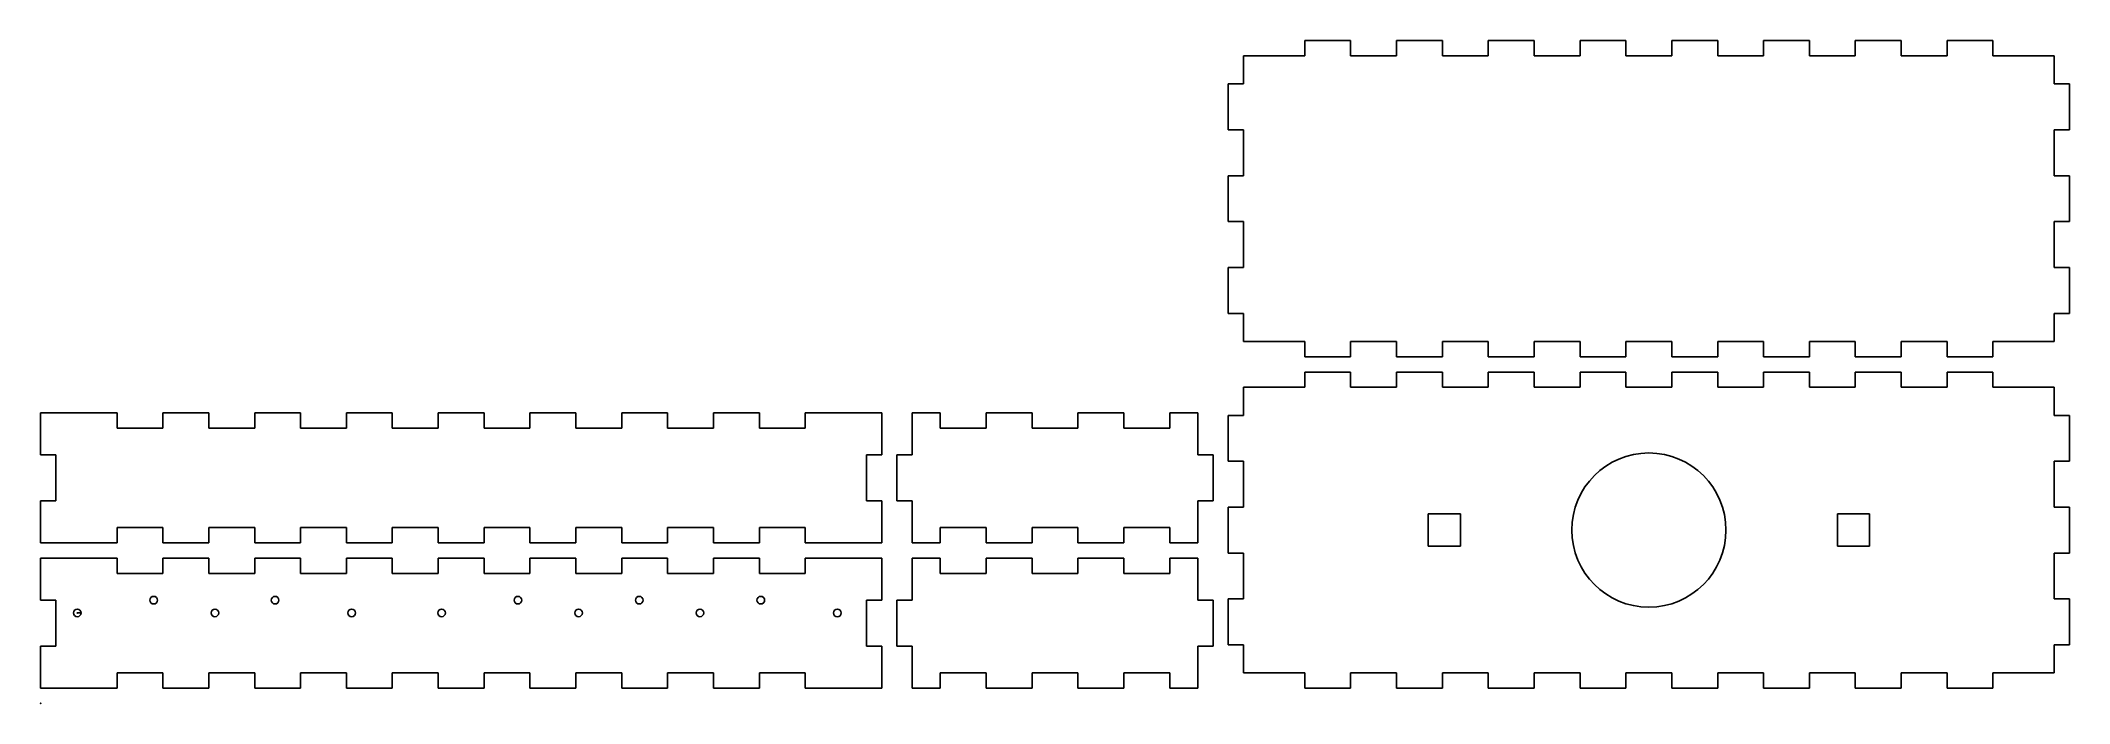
# Model space of a CAD drawing. Header units: centimetres. Extents: x 0 to 39.8, y 0 to 13.
import ezdxf

# ---------------------------------------------------------------- set-up
doc = ezdxf.new("R2010")
doc.units = ezdxf.units.CM
doc.header["$MEASUREMENT"] = 0
doc.layers.add('Box_LaserCut v9_box (1)', color=7, linetype='Continuous')
doc.layers.add('Box_LaserCut v9_Sketch1', color=7, linetype='Continuous')

msp = doc.modelspace()

# ---------------------------------------------------------------- linework, layer by layer
at = {"layer": 'Box_LaserCut v9_box (1)'}
for p, q in [((24.8, 13), (24.8, 12.7)), ((25.7, 13), (24.8, 13)), ((25.7, 12.7), (25.7, 13)), ((27.5, 13), (26.6, 13)), ((26.6, 13), (26.6, 12.7)), ((27.5, 12.7), (27.5, 13)), ((29.3, 13), (28.4, 13)), ((28.4, 13), (28.4, 12.7)), ((29.3, 12.7), (29.3, 13)), ((30.2, 13), (30.2, 12.7)), ((31.1, 13), (30.2, 13)), ((31.1, 12.7), (31.1, 13)), ((32.9, 13), (32, 13)), ((32, 13), (32, 12.7)), ((32.9, 12.7), (32.9, 13)), ((33.8, 13), (33.8, 12.7)), ((34.7, 13), (33.8, 13)), ((34.7, 12.7), (34.7, 13)), ((36.5, 13), (35.6, 13)), ((35.6, 13), (35.6, 12.7)), ((36.5, 12.7), (36.5, 13)), ((37.4, 13), (37.4, 12.7)), ((38.3, 13), (37.4, 13)), ((38.3, 12.7), (38.3, 13)), ((23.9, 12.7), (23.6, 12.7)), ((23.6, 12.7), (23.6, 12.15)), ((24.8, 12.7), (23.9, 12.7)), ((26.6, 12.7), (25.7, 12.7)), ((28.4, 12.7), (27.5, 12.7)), ((30.2, 12.7), (29.3, 12.7)), ((32, 12.7), (31.1, 12.7)), ((33.8, 12.7), (32.9, 12.7)), ((35.6, 12.7), (34.7, 12.7)), ((37.4, 12.7), (36.5, 12.7)), ((39.5, 12.7), (38.3, 12.7)), ((39.5, 12.15), (39.5, 12.7)), ((23.3, 12.15), (23.3, 11.25)), ((23.6, 12.15), (23.3, 12.15)), ((39.8, 12.15), (39.5, 12.15)), ((39.8, 11.25), (39.8, 12.15)), ((23.3, 11.25), (23.6, 11.25)), ((23.6, 11.25), (23.6, 10.35)), ((39.5, 10.35), (39.5, 11.25)), ((39.5, 11.25), (39.8, 11.25)), ((23.3, 10.35), (23.3, 9.45)), ((23.6, 10.35), (23.3, 10.35)), ((39.8, 10.35), (39.5, 10.35)), ((39.8, 9.45), (39.8, 10.35)), ((23.3, 9.45), (23.6, 9.45)), ((23.6, 9.45), (23.6, 8.55)), ((39.5, 9.45), (39.8, 9.45)), ((39.5, 8.55), (39.5, 9.45)), ((23.6, 8.55), (23.3, 8.55)), ((23.3, 8.55), (23.3, 7.65)), ((39.8, 8.55), (39.5, 8.55)), ((39.8, 7.65), (39.8, 8.55)), ((23.3, 7.65), (23.6, 7.65)), ((23.6, 7.65), (23.6, 7.1)), ((39.5, 7.1), (39.5, 7.65)), ((39.5, 7.65), (39.8, 7.65)), ((23.6, 7.1), (24.8, 7.1)), ((24.8, 7.1), (24.8, 6.8)), ((24.8, 6.8), (25.7, 6.8)), ((25.7, 6.8), (25.7, 7.1)), ((25.7, 7.1), (26.6, 7.1)), ((26.6, 7.1), (26.6, 6.8)), ((26.6, 6.8), (27.5, 6.8)), ((27.5, 6.8), (27.5, 7.1)), ((27.5, 7.1), (28.4, 7.1)), ((28.4, 7.1), (28.4, 6.8)), ((28.4, 6.8), (29.3, 6.8)), ((29.3, 6.8), (29.3, 7.1)), ((29.3, 7.1), (30.2, 7.1)), ((30.2, 7.1), (30.2, 6.8)), ((30.2, 6.8), (31.1, 6.8)), ((31.1, 7.1), (32, 7.1)), ((31.1, 6.8), (31.1, 7.1)), ((32, 7.1), (32, 6.8)), ((32, 6.8), (32.9, 6.8)), ((32.9, 6.8), (32.9, 7.1)), ((32.9, 7.1), (33.8, 7.1)), ((33.8, 7.1), (33.8, 6.8)), ((33.8, 6.8), (34.7, 6.8)), ((34.7, 6.8), (34.7, 7.1)), ((34.7, 7.1), (35.6, 7.1)), ((35.6, 7.1), (35.6, 6.8)), ((35.6, 6.8), (36.5, 6.8)), ((36.5, 6.8), (36.5, 7.1)), ((36.5, 7.1), (37.4, 7.1)), ((37.4, 7.1), (37.4, 6.8)), ((37.4, 6.8), (38.3, 6.8)), ((38.3, 6.8), (38.3, 7.1)), ((38.3, 7.1), (39.2, 7.1)), ((39.2, 7.1), (39.5, 7.1)), ((24.8, 6.5), (24.8, 6.2)), ((25.7, 6.5), (24.8, 6.5)), ((25.7, 6.2), (25.7, 6.5)), ((26.6, 6.5), (26.6, 6.2)), ((27.5, 6.5), (26.6, 6.5)), ((27.5, 6.2), (27.5, 6.5)), ((28.4, 6.5), (28.4, 6.2)), ((29.3, 6.5), (28.4, 6.5)), ((29.3, 6.2), (29.3, 6.5)), ((30.2, 6.5), (30.2, 6.2)), ((31.1, 6.5), (30.2, 6.5)), ((31.1, 6.2), (31.1, 6.5)), ((32.9, 6.5), (32, 6.5)), ((32, 6.5), (32, 6.2)), ((32.9, 6.2), (32.9, 6.5)), ((33.8, 6.5), (33.8, 6.2)), ((34.7, 6.5), (33.8, 6.5)), ((34.7, 6.2), (34.7, 6.5)), ((36.5, 6.5), (35.6, 6.5)), ((35.6, 6.5), (35.6, 6.2)), ((36.5, 6.2), (36.5, 6.5)), ((37.4, 6.5), (37.4, 6.2)), ((38.3, 6.5), (37.4, 6.5)), ((38.3, 6.2), (38.3, 6.5)), ((23.6, 6.2), (23.6, 5.65)), ((23.9, 6.2), (23.6, 6.2)), ((24.8, 6.2), (23.9, 6.2)), ((26.6, 6.2), (25.7, 6.2)), ((28.4, 6.2), (27.5, 6.2)), ((30.2, 6.2), (29.3, 6.2)), ((32, 6.2), (31.1, 6.2)), ((33.8, 6.2), (32.9, 6.2)), ((35.6, 6.2), (34.7, 6.2)), ((37.4, 6.2), (36.5, 6.2)), ((39.5, 6.2), (38.3, 6.2)), ((39.5, 5.65), (39.5, 6.2)), ((0, 5.7), (0, 4.875)), ((0.6, 5.7), (0, 5.7)), ((1.5, 5.7), (0.6, 5.7)), ((1.5, 5.4), (1.5, 5.7)), ((2.4, 5.7), (2.4, 5.4)), ((3.3, 5.7), (2.4, 5.7)), ((3.3, 5.4), (3.3, 5.7)), ((4.2, 5.7), (4.2, 5.4)), ((5.1, 5.7), (4.2, 5.7)), ((5.1, 5.4), (5.1, 5.7)), ((6, 5.7), (6, 5.4)), ((6.9, 5.7), (6, 5.7)), ((6.9, 5.4), (6.9, 5.7)), ((8.7, 5.7), (7.8, 5.7)), ((7.8, 5.7), (7.8, 5.4)), ((8.7, 5.4), (8.7, 5.7)), ((10.5, 5.7), (9.6, 5.7)), ((9.6, 5.7), (9.6, 5.4)), ((10.5, 5.4), (10.5, 5.7)), ((12.3, 5.7), (11.4, 5.7)), ((11.4, 5.7), (11.4, 5.4)), ((12.3, 5.4), (12.3, 5.7)), ((13.2, 5.7), (13.2, 5.4)), ((14.1, 5.7), (13.2, 5.7)), ((14.1, 5.4), (14.1, 5.7)), ((15, 5.7), (15, 5.4)), ((16.5, 5.7), (15, 5.7)), ((16.5, 4.875), (16.5, 5.7)), ((17.1, 5.7), (17.1, 4.875)), ((17.65, 5.7), (17.1, 5.7)), ((17.65, 5.4), (17.65, 5.7)), ((19.45, 5.7), (18.55, 5.7)), ((18.55, 5.7), (18.55, 5.4)), ((19.45, 5.4), (19.45, 5.7)), ((20.35, 5.7), (20.35, 5.4)), ((21.25, 5.7), (20.35, 5.7)), ((21.25, 5.4), (21.25, 5.7)), ((22.7, 5.7), (22.15, 5.7)), ((22.15, 5.7), (22.15, 5.4)), ((22.7, 4.875), (22.7, 5.7)), ((23.3, 5.65), (23.3, 4.75)), ((23.6, 5.65), (23.3, 5.65)), ((39.8, 5.65), (39.5, 5.65)), ((39.8, 4.75), (39.8, 5.65)), ((2.4, 5.4), (1.5, 5.4)), ((4.2, 5.4), (3.3, 5.4)), ((6, 5.4), (5.1, 5.4)), ((7.8, 5.4), (6.9, 5.4)), ((9.6, 5.4), (8.7, 5.4)), ((11.4, 5.4), (10.5, 5.4)), ((13.2, 5.4), (12.3, 5.4)), ((15, 5.4), (14.1, 5.4)), ((18.55, 5.4), (17.65, 5.4)), ((20.35, 5.4), (19.45, 5.4)), ((22.15, 5.4), (21.25, 5.4)), ((0, 4.875), (0.3, 4.875)), ((0.3, 4.875), (0.3, 3.975)), ((16.2, 3.975), (16.2, 4.875)), ((16.2, 4.875), (16.5, 4.875)), ((16.8, 4.875), (16.8, 3.975)), ((17.1, 4.875), (16.8, 4.875)), ((23, 4.875), (22.7, 4.875)), ((23, 3.975), (23, 4.875)), ((23.3, 4.75), (23.6, 4.75)), ((23.6, 4.75), (23.6, 3.85)), ((39.5, 4.75), (39.8, 4.75)), ((39.5, 3.85), (39.5, 4.75)), ((0, 3.975), (0, 3.15)), ((0.3, 3.975), (0, 3.975)), ((16.5, 3.975), (16.2, 3.975)), ((16.5, 3.15), (16.5, 3.975)), ((16.8, 3.975), (17.1, 3.975)), ((17.1, 3.975), (17.1, 3.15)), ((22.7, 3.15), (22.7, 3.975)), ((22.7, 3.975), (23, 3.975)), ((23.3, 3.85), (23.3, 2.95)), ((23.6, 3.85), (23.3, 3.85)), ((27.852, 3.715), (27.223, 3.715)), ((27.223, 3.715), (27.223, 3.085)), ((27.852, 3.085), (27.852, 3.715)), ((35.877, 3.715), (35.248, 3.715)), ((35.248, 3.715), (35.248, 3.085)), ((35.877, 3.085), (35.877, 3.715)), ((39.8, 3.85), (39.5, 3.85)), ((39.8, 2.95), (39.8, 3.85)), ((1.5, 3.15), (1.5, 3.45)), ((1.5, 3.45), (2.4, 3.45)), ((2.4, 3.45), (2.4, 3.15)), ((3.3, 3.15), (3.3, 3.45)), ((3.3, 3.45), (4.2, 3.45)), ((4.2, 3.45), (4.2, 3.15)), ((5.1, 3.15), (5.1, 3.45)), ((5.1, 3.45), (6, 3.45)), ((6, 3.45), (6, 3.15)), ((6.9, 3.15), (6.9, 3.45)), ((6.9, 3.45), (7.8, 3.45)), ((7.8, 3.45), (7.8, 3.15)), ((8.7, 3.45), (9.6, 3.45)), ((8.7, 3.15), (8.7, 3.45)), ((9.6, 3.45), (9.6, 3.15)), ((10.5, 3.45), (11.4, 3.45)), ((10.5, 3.15), (10.5, 3.45)), ((11.4, 3.45), (11.4, 3.15)), ((12.3, 3.45), (13.2, 3.45)), ((12.3, 3.15), (12.3, 3.45)), ((13.2, 3.45), (13.2, 3.15)), ((14.1, 3.45), (15, 3.45)), ((14.1, 3.15), (14.1, 3.45)), ((15, 3.45), (15, 3.15)), ((17.65, 3.45), (18.55, 3.45)), ((17.65, 3.15), (17.65, 3.45)), ((18.55, 3.45), (18.55, 3.15)), ((19.45, 3.45), (20.35, 3.45)), ((19.45, 3.15), (19.45, 3.45)), ((20.35, 3.45), (20.35, 3.15)), ((21.25, 3.45), (22.15, 3.45)), ((21.25, 3.15), (21.25, 3.45)), ((22.15, 3.45), (22.15, 3.15)), ((0, 3.15), (1.5, 3.15)), ((0, 2.85), (0, 2.025)), ((0.6, 2.85), (0, 2.85)), ((1.5, 2.85), (0.6, 2.85)), ((1.5, 2.55), (1.5, 2.85)), ((2.4, 3.15), (3.3, 3.15)), ((2.4, 2.85), (2.4, 2.55)), ((3.3, 2.85), (2.4, 2.85)), ((3.3, 2.55), (3.3, 2.85)), ((4.2, 3.15), (5.1, 3.15)), ((5.1, 2.85), (4.2, 2.85)), ((4.2, 2.85), (4.2, 2.55)), ((5.1, 2.55), (5.1, 2.85)), ((6, 3.15), (6.9, 3.15)), ((6.9, 2.85), (6, 2.85)), ((6, 2.85), (6, 2.55)), ((6.9, 2.55), (6.9, 2.85)), ((7.8, 3.15), (8.7, 3.15)), ((8.7, 2.85), (7.8, 2.85)), ((7.8, 2.85), (7.8, 2.55)), ((8.7, 2.55), (8.7, 2.85)), ((9.6, 3.15), (10.5, 3.15)), ((9.6, 2.85), (9.6, 2.55)), ((10.5, 2.85), (9.6, 2.85)), ((10.5, 2.55), (10.5, 2.85)), ((11.4, 3.15), (12.3, 3.15)), ((12.3, 2.85), (11.4, 2.85)), ((11.4, 2.85), (11.4, 2.55)), ((12.3, 2.55), (12.3, 2.85)), ((13.2, 3.15), (14.1, 3.15)), ((13.2, 2.85), (13.2, 2.55)), ((14.1, 2.85), (13.2, 2.85)), ((14.1, 2.55), (14.1, 2.85)), ((15, 3.15), (15.9, 3.15)), ((16.5, 2.85), (15, 2.85)), ((15, 2.85), (15, 2.55)), ((15.9, 3.15), (16.5, 3.15)), ((16.5, 2.025), (16.5, 2.85)), ((17.1, 3.15), (17.65, 3.15)), ((17.1, 2.85), (17.1, 2.025)), ((17.65, 2.85), (17.1, 2.85)), ((17.65, 2.55), (17.65, 2.85)), ((18.55, 3.15), (19.45, 3.15)), ((18.55, 2.85), (18.55, 2.55)), ((19.45, 2.85), (18.55, 2.85)), ((19.45, 2.55), (19.45, 2.85)), ((20.35, 3.15), (21.25, 3.15)), ((21.25, 2.85), (20.35, 2.85)), ((20.35, 2.85), (20.35, 2.55)), ((21.25, 2.55), (21.25, 2.85)), ((22.15, 3.15), (22.7, 3.15)), ((22.15, 2.85), (22.15, 2.55)), ((22.7, 2.85), (22.15, 2.85)), ((22.7, 2.025), (22.7, 2.85)), ((23.3, 2.95), (23.6, 2.95)), ((23.6, 2.95), (23.6, 2.05)), ((27.223, 3.085), (27.852, 3.085)), ((35.248, 3.085), (35.877, 3.085)), ((39.5, 2.05), (39.5, 2.95)), ((39.5, 2.95), (39.8, 2.95)), ((2.4, 2.55), (1.5, 2.55)), ((4.2, 2.55), (3.3, 2.55)), ((6, 2.55), (5.1, 2.55)), ((7.8, 2.55), (6.9, 2.55)), ((9.6, 2.55), (8.7, 2.55)), ((11.4, 2.55), (10.5, 2.55)), ((13.2, 2.55), (12.3, 2.55)), ((15, 2.55), (14.1, 2.55)), ((18.55, 2.55), (17.65, 2.55)), ((20.35, 2.55), (19.45, 2.55)), ((22.15, 2.55), (21.25, 2.55)), ((0, 2.025), (0.3, 2.025)), ((0.3, 2.025), (0.3, 1.125)), ((16.2, 1.125), (16.2, 2.025)), ((16.2, 2.025), (16.5, 2.025)), ((17.1, 2.025), (16.8, 2.025)), ((16.8, 2.025), (16.8, 1.125)), ((23, 2.025), (22.7, 2.025)), ((23, 1.125), (23, 2.025)), ((23.6, 2.05), (23.3, 2.05)), ((23.3, 2.05), (23.3, 1.15)), ((39.8, 2.05), (39.5, 2.05)), ((39.8, 1.15), (39.8, 2.05)), ((0.719, 1.775), (0.794, 1.775)), ((0, 1.125), (0, 0.3)), ((0.3, 1.125), (0, 1.125)), ((16.5, 1.125), (16.2, 1.125)), ((16.5, 0.3), (16.5, 1.125)), ((16.8, 1.125), (17.1, 1.125)), ((17.1, 1.125), (17.1, 0.3)), ((22.7, 0.3), (22.7, 1.125)), ((22.7, 1.125), (23, 1.125)), ((23.3, 1.15), (23.6, 1.15)), ((23.6, 1.15), (23.6, 0.6)), ((39.5, 0.6), (39.5, 1.15)), ((39.5, 1.15), (39.8, 1.15)), ((1.5, 0.6), (2.4, 0.6)), ((1.5, 0.3), (1.5, 0.6)), ((2.4, 0.6), (2.4, 0.3)), ((3.3, 0.3), (3.3, 0.6)), ((3.3, 0.6), (4.2, 0.6)), ((4.2, 0.6), (4.2, 0.3)), ((5.1, 0.3), (5.1, 0.6)), ((5.1, 0.6), (6, 0.6)), ((6, 0.6), (6, 0.3)), ((6.9, 0.3), (6.9, 0.6)), ((6.9, 0.6), (7.8, 0.6)), ((7.8, 0.6), (7.8, 0.3)), ((8.7, 0.6), (9.6, 0.6)), ((8.7, 0.3), (8.7, 0.6)), ((9.6, 0.6), (9.6, 0.3)), ((10.5, 0.6), (11.4, 0.6)), ((10.5, 0.3), (10.5, 0.6)), ((11.4, 0.6), (11.4, 0.3)), ((12.3, 0.3), (12.3, 0.6)), ((12.3, 0.6), (13.2, 0.6)), ((13.2, 0.6), (13.2, 0.3)), ((14.1, 0.6), (15, 0.6)), ((14.1, 0.3), (14.1, 0.6)), ((15, 0.6), (15, 0.3)), ((17.65, 0.3), (17.65, 0.6)), ((17.65, 0.6), (18.55, 0.6)), ((18.55, 0.6), (18.55, 0.3)), ((19.45, 0.3), (19.45, 0.6)), ((19.45, 0.6), (20.35, 0.6)), ((20.35, 0.6), (20.35, 0.3)), ((21.25, 0.6), (22.15, 0.6)), ((21.25, 0.3), (21.25, 0.6)), ((22.15, 0.6), (22.15, 0.3)), ((23.6, 0.6), (24.8, 0.6)), ((24.8, 0.6), (24.8, 0.3)), ((25.7, 0.6), (26.6, 0.6)), ((25.7, 0.3), (25.7, 0.6)), ((26.6, 0.6), (26.6, 0.3)), ((27.5, 0.3), (27.5, 0.6)), ((27.5, 0.6), (28.4, 0.6)), ((28.4, 0.6), (28.4, 0.3)), ((29.3, 0.3), (29.3, 0.6)), ((29.3, 0.6), (30.2, 0.6)), ((30.2, 0.6), (30.2, 0.3)), ((31.1, 0.3), (31.1, 0.6)), ((31.1, 0.6), (32, 0.6)), ((32, 0.6), (32, 0.3)), ((32.9, 0.3), (32.9, 0.6)), ((32.9, 0.6), (33.8, 0.6)), ((33.8, 0.6), (33.8, 0.3)), ((34.7, 0.6), (35.6, 0.6)), ((34.7, 0.3), (34.7, 0.6)), ((35.6, 0.6), (35.6, 0.3)), ((36.5, 0.6), (37.4, 0.6)), ((36.5, 0.3), (36.5, 0.6)), ((37.4, 0.6), (37.4, 0.3)), ((38.3, 0.3), (38.3, 0.6)), ((38.3, 0.6), (39.2, 0.6)), ((39.2, 0.6), (39.5, 0.6)), ((0, 0.3), (1.5, 0.3)), ((2.4, 0.3), (3.3, 0.3)), ((4.2, 0.3), (5.1, 0.3)), ((6, 0.3), (6.9, 0.3)), ((7.8, 0.3), (8.7, 0.3)), ((9.6, 0.3), (10.5, 0.3)), ((11.4, 0.3), (12.3, 0.3)), ((13.2, 0.3), (14.1, 0.3)), ((15, 0.3), (15.9, 0.3)), ((15.9, 0.3), (16.5, 0.3)), ((17.1, 0.3), (17.65, 0.3)), ((18.55, 0.3), (19.45, 0.3)), ((20.35, 0.3), (21.25, 0.3)), ((22.15, 0.3), (22.7, 0.3)), ((24.8, 0.3), (25.7, 0.3)), ((26.6, 0.3), (27.5, 0.3)), ((28.4, 0.3), (29.3, 0.3)), ((30.2, 0.3), (31.1, 0.3)), ((32, 0.3), (32.9, 0.3)), ((33.8, 0.3), (34.7, 0.3)), ((35.6, 0.3), (36.5, 0.3)), ((37.4, 0.3), (38.3, 0.3))]:
    msp.add_line(p, q, dxfattribs=at)
for centre, radius in [((31.55, 3.4), 1.512), ((2.218, 2.025), 0.075), ((4.6, 2.025), 0.075), ((9.364, 2.025), 0.075), ((9.364, 2.025), 0), ((11.745, 2.025), 0.075), ((11.745, 2.025), 0), ((14.129, 2.025), 0.075), ((14.129, 2.025), 0), ((0.719, 1.775), 0.075), ((3.32, 1.708), 0), ((3.42, 1.775), 0.075), ((4.502, 1.958), 0), ((6.003, 1.708), 0), ((6.103, 1.775), 0.075), ((6.103, 1.775), 0), ((7.766, 1.708), 0), ((7.866, 1.775), 0.075), ((7.866, 1.775), 0), ((9.265, 1.958), 0), ((10.455, 1.708), 0), ((10.554, 1.775), 0.075), ((10.554, 1.775), 0), ((11.646, 1.958), 0), ((12.835, 1.708), 0), ((12.934, 1.775), 0.075), ((12.934, 1.775), 0), ((14.03, 1.958), 0), ((15.531, 1.707), 0), ((15.63, 1.774), 0.075), ((15.63, 1.774), 0)]:
    msp.add_circle(centre, radius, dxfattribs=at)
for p in [(0.72, 1.775), (0, 0)]:
    msp.add_point(p, dxfattribs=at)
at = {"layer": 'Box_LaserCut v9_Sketch1'}
msp.add_point((0, 0), dxfattribs=at)

doc.saveas('drawing.dxf')
